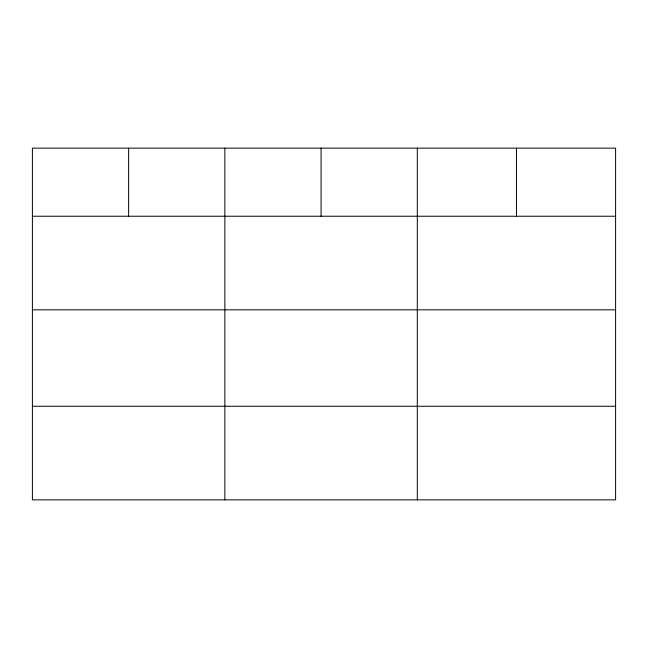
<?xml version="1.0" encoding="UTF-8"?>
<svg xmlns="http://www.w3.org/2000/svg" width="648" height="648" viewBox="0 0 648 648"><rect width="100%" height="100%" fill="white"/><g stroke="black" fill="none" stroke-linecap="round" stroke-linejoin="round"><path stroke-width="0.97" d="M615.6 309.825L615.6 148.141L32.4 148.141L32.4 499.859L615.6 499.859L615.6 309.825L32.4 309.825M32.4 216.23L615.6 216.23M32.4 406.264L615.6 406.264M516.456 148.141L516.456 216.23M417.312 148.141L417.312 499.859M321.084 148.141L321.084 216.23M224.856 148.141L224.856 499.859M128.628 148.141L128.628 216.23"/></g></svg>
